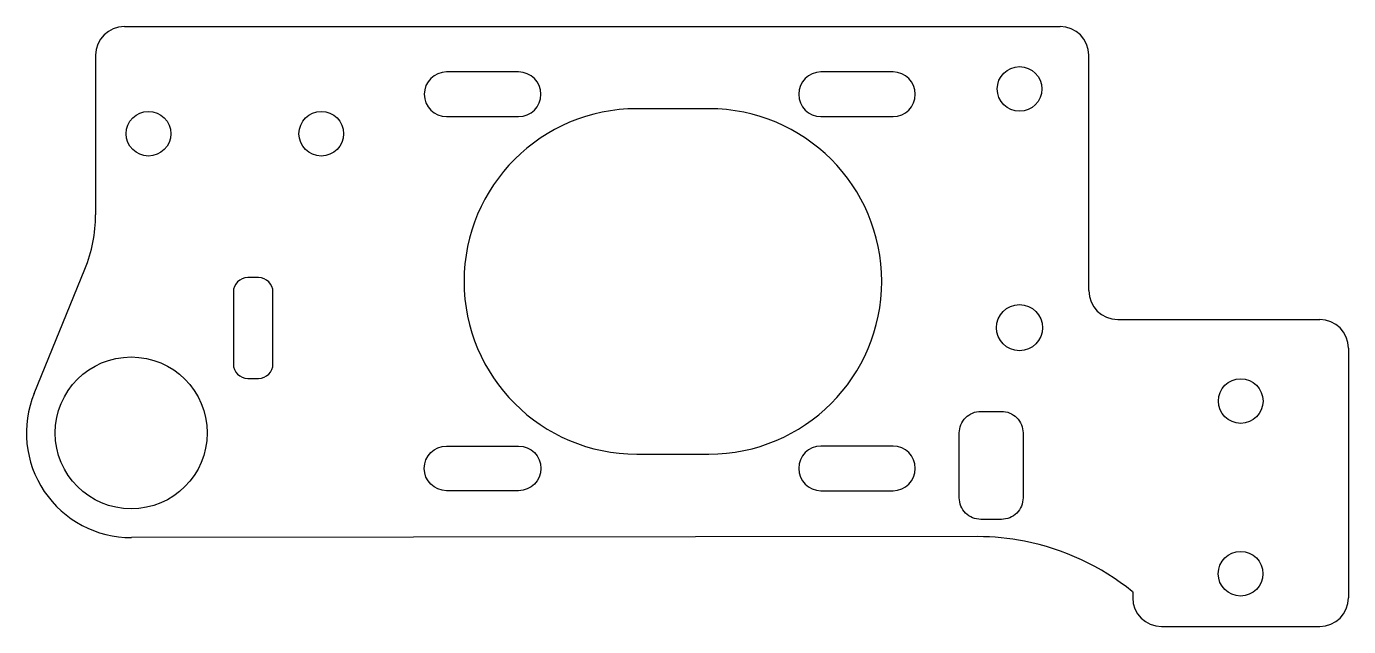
# Model space of a CAD drawing. Header units: millimetres. Extents: x 63.2 to 155, y 111.2 to 152.9.
import ezdxf

# ---------------------------------------------------------------- set-up
doc = ezdxf.new("R2010")
doc.units = ezdxf.units.MM
doc.layers.get('0').update_dxf_attribs({"linetype": 'CONTINUOUS'})

msp = doc.modelspace()

# ---------------------------------------------------------------- linework, layer by layer
for p, q in [((70.03, 152.859), (134.999, 152.859)), ((68.03, 150.859), (68.03, 139.776)), ((136.999, 134.5), (136.999, 150.859)), ((63.765, 127.366), (67.288, 135.996)), ((138.999, 132.5), (153.03, 132.5)), ((155.03, 130.5), (155.03, 113.16)), ((129.268, 117.411), (70.509, 117.341)), ((140.013, 113.593), (140.041, 113.57)), ((140.041, 113.57), (140.041, 113.16)), ((142.041, 111.16), (153.03, 111.16))]:
    msp.add_line(p, q)
for points in [[(92.397, 146.598), (97.397, 146.598, 1), (97.397, 149.698), (92.397, 149.698, 1)], [(118.397, 149.698, 1), (118.397, 146.598), (123.397, 146.598, 1), (123.397, 149.698)], [(110.613, 123.143, 1), (110.613, 147.143), (105.613, 147.143, 1), (105.613, 123.143)], [(77.594, 129.403, 0.414214), (78.594, 128.403), (79.344, 128.403, 0.414214), (80.344, 129.403), (80.344, 134.403, 0.414214), (79.344, 135.403), (78.594, 135.403, 0.414214), (77.594, 134.403)], [(130.926, 118.611), (129.5, 118.611, -0.414214), (128, 120.111), (128, 124.611, -0.414214), (129.5, 126.111), (130.926, 126.111, -0.414214), (132.426, 124.611), (132.426, 120.111, -0.414214)], [(92.397, 123.698), (97.397, 123.698, -1), (97.397, 120.598), (92.397, 120.598, -1)], [(123.397, 120.598, 1), (123.397, 123.698), (118.397, 123.698, 1), (118.397, 120.598)]]:
    msp.add_lwpolyline(points, format="xyb", close=True)
for centre, radius in [((132.184, 148.514), 1.55), ((71.7, 145.403), 1.55), ((83.7, 145.403), 1.55), ((132.184, 131.928), 1.6), ((70.5, 124.616), 5.275), ((147.541, 126.83), 1.55), ((147.53, 114.831), 1.55)]:
    msp.add_circle(centre, radius)
for centre, radius, start, end in [((70.03, 150.859), 2, 90, 180), ((134.999, 150.859), 2, 0, 90), ((58.03, 139.776), 10, 337.7918, 360), ((138.999, 134.5), 2, 180, 270), ((153.03, 130.5), 2, 0, 90), ((70.5, 124.616), 7.275, 157.7918, 270.06774), ((129.189, 100.161), 17.25, 78.84826, 89.73862), ((129.189, 100.161), 17.25, 51.13866, 78.84826), ((142.041, 113.16), 2, 180, 270), ((153.03, 113.16), 2, 270, 360)]:
    msp.add_arc(centre, radius, start, end)

doc.saveas('drawing.dxf')
